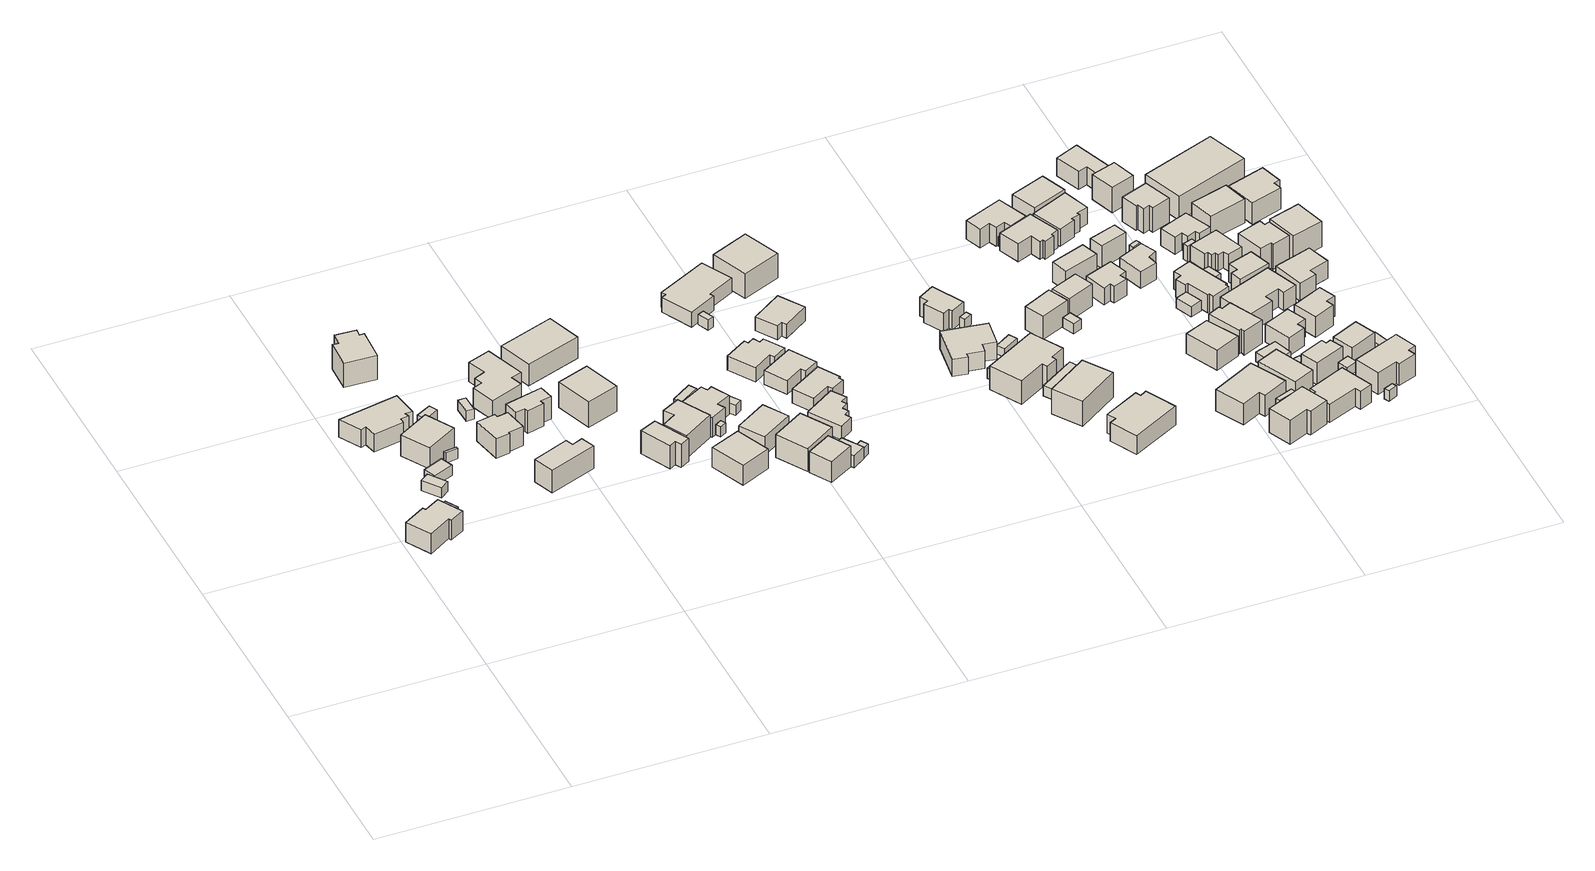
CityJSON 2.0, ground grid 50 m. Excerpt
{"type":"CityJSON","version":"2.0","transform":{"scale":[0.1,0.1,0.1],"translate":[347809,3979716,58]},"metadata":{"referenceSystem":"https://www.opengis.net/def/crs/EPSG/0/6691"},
"CityObjects":{
"building1":{"type":"Building","attributes":{"measuredHeight":7.3},"geometry":[{"type":"Solid","lod":"1","boundaries":[[[[0,1,2,3,4,5,6,7]],[[6,8,9,7]],[[5,10,8,6]],[[4,11,10,5]],[[3,12,11,4]],[[2,13,12,3]],[[1,14,13,2]],[[0,15,14,1]],[[7,9,15,0]],[[8,10,11,12,13,14,15,9]]]]}]},
"building2":{"type":"Building","attributes":{"measuredHeight":3},"geometry":[{"type":"Solid","lod":"1","boundaries":[[[[16,17,18,19]],[[18,20,21,19]],[[17,22,20,18]],[[16,23,22,17]],[[19,21,23,16]],[[20,22,23,21]]]]}]},
"building3":{"type":"Building","attributes":{"measuredHeight":3},"geometry":[{"type":"Solid","lod":"1","boundaries":[[[[24,25,26,27]],[[26,28,29,27]],[[25,30,28,26]],[[24,31,30,25]],[[27,29,31,24]],[[28,30,31,29]]]]}]},
"building4":{"type":"Building","attributes":{"measuredHeight":7.3},"geometry":[{"type":"Solid","lod":"1","boundaries":[[[[32,33,34,35,36,37,38,39,40,41]],[[40,42,43,41]],[[39,44,42,40]],[[38,45,44,39]],[[37,46,45,38]],[[36,47,46,37]],[[35,48,47,36]],[[34,49,48,35]],[[33,50,49,34]],[[32,51,50,33]],[[41,43,51,32]],[[42,44,45,46,47,48,49,50,51,43]]]]}]},
"building5":{"type":"Building","attributes":{"measuredHeight":3},"geometry":[{"type":"Solid","lod":"1","boundaries":[[[[52,53,54,55]],[[54,56,57,55]],[[53,58,56,54]],[[52,59,58,53]],[[55,57,59,52]],[[56,58,59,57]]]]}]},
"building6":{"type":"Building","attributes":{"measuredHeight":7.2},"geometry":[{"type":"Solid","lod":"1","boundaries":[[[[60,61,62,63]],[[62,64,65,63]],[[61,66,64,62]],[[60,67,66,61]],[[63,65,67,60]],[[64,66,67,65]]]]}]},
"building7":{"type":"Building","attributes":{"measuredHeight":3},"geometry":[{"type":"Solid","lod":"1","boundaries":[[[[68,69,70,71]],[[70,72,73,71]],[[69,74,72,70]],[[68,75,74,69]],[[71,73,75,68]],[[72,74,75,73]]]]}]},
"building8":{"type":"Building","attributes":{"measuredHeight":8.7},"geometry":[{"type":"Solid","lod":"1","boundaries":[[[[76,77,78,79,80,81,82,83]],[[82,84,85,83]],[[81,86,84,82]],[[80,87,86,81]],[[79,88,87,80]],[[78,89,88,79]],[[77,90,89,78]],[[76,91,90,77]],[[83,85,91,76]],[[84,86,87,88,89,90,91,85]]]]}]},
"building9":{"type":"Building","attributes":{"measuredHeight":3},"geometry":[{"type":"Solid","lod":"1","boundaries":[[[[92,93,94,95]],[[94,96,97,95]],[[93,98,96,94]],[[92,99,98,93]],[[95,97,99,92]],[[96,98,99,97]]]]}]},
"building10":{"type":"Building","attributes":{"measuredHeight":7.7},"geometry":[{"type":"Solid","lod":"1","boundaries":[[[[100,101,102,103,104,105,106,107]],[[106,108,109,107]],[[105,110,108,106]],[[104,111,110,105]],[[103,112,111,104]],[[102,113,112,103]],[[101,114,113,102]],[[100,115,114,101]],[[107,109,115,100]],[[108,110,111,112,113,114,115,109]]]]}]},
"building11":{"type":"Building","attributes":{"measuredHeight":3},"geometry":[{"type":"Solid","lod":"1","boundaries":[[[[116,117,118,119]],[[118,120,121,119]],[[117,122,120,118]],[[116,123,122,117]],[[119,121,123,116]],[[120,122,123,121]]]]}]},
"building12":{"type":"Building","attributes":{"measuredHeight":8.3},"geometry":[{"type":"Solid","lod":"1","boundaries":[[[[124,125,126,127,128,129]],[[128,130,131,129]],[[127,132,130,128]],[[126,133,132,127]],[[125,134,133,126]],[[124,135,134,125]],[[129,131,135,124]],[[130,132,133,134,135,131]]]]}]},
"building13":{"type":"Building","attributes":{"measuredHeight":7.8},"geometry":[{"type":"Solid","lod":"1","boundaries":[[[[136,137,138,139,140,141,142,143]],[[142,144,145,143]],[[141,146,144,142]],[[140,147,146,141]],[[139,148,147,140]],[[138,149,148,139]],[[137,150,149,138]],[[136,151,150,137]],[[143,145,151,136]],[[144,146,147,148,149,150,151,145]]]]}]},
"building14":{"type":"Building","attributes":{"measuredHeight":8.3},"geometry":[{"type":"Solid","lod":"1","boundaries":[[[[152,153,154,155,156,157,158,159,160,161]],[[160,162,163,161]],[[159,164,162,160]],[[158,165,164,159]],[[157,166,165,158]],[[156,167,166,157]],[[155,168,167,156]],[[154,169,168,155]],[[153,170,169,154]],[[152,171,170,153]],[[161,163,171,152]],[[162,164,165,166,167,168,169,170,171,163]]]]}]},
"building15":{"type":"Building","attributes":{"measuredHeight":9.6},"geometry":[{"type":"Solid","lod":"1","boundaries":[[[[172,173,174,175]],[[174,176,177,175]],[[173,178,176,174]],[[172,179,178,173]],[[175,177,179,172]],[[176,178,179,177]]]]}]},
"building16":{"type":"Building","attributes":{"measuredHeight":7.5},"geometry":[{"type":"Solid","lod":"1","boundaries":[[[[180,181,182,183,184,185]],[[184,186,187,185]],[[183,188,186,184]],[[182,189,188,183]],[[181,190,189,182]],[[180,191,190,181]],[[185,187,191,180]],[[186,188,189,190,191,187]]]]}]},
"building17":{"type":"Building","attributes":{"measuredHeight":8.2},"geometry":[{"type":"Solid","lod":"1","boundaries":[[[[192,193,194,195]],[[194,196,197,195]],[[193,198,196,194]],[[192,199,198,193]],[[195,197,199,192]],[[196,198,199,197]]]]}]},
"building18":{"type":"Building","attributes":{"measuredHeight":7.8},"geometry":[{"type":"Solid","lod":"1","boundaries":[[[[200,201,202,203,204,205]],[[204,206,207,205]],[[203,208,206,204]],[[202,209,208,203]],[[201,210,209,202]],[[200,211,210,201]],[[205,207,211,200]],[[206,208,209,210,211,207]]]]}]},
"building19":{"type":"Building","attributes":{"measuredHeight":7.4},"geometry":[{"type":"Solid","lod":"1","boundaries":[[[[212,213,214,215]],[[214,216,217,215]],[[213,218,216,214]],[[212,219,218,213]],[[215,217,219,212]],[[216,218,219,217]]]]}]},
"building20":{"type":"Building","attributes":{"measuredHeight":5.7},"geometry":[{"type":"Solid","lod":"1","boundaries":[[[[220,221,222,223]],[[222,224,225,223]],[[221,226,224,222]],[[220,227,226,221]],[[223,225,227,220]],[[224,226,227,225]]]]}]},
"building21":{"type":"Building","attributes":{"measuredHeight":3},"geometry":[{"type":"Solid","lod":"1","boundaries":[[[[228,229,230,231]],[[230,232,233,231]],[[229,234,232,230]],[[228,235,234,229]],[[231,233,235,228]],[[232,234,235,233]]]]}]},
"building22":{"type":"Building","attributes":{"measuredHeight":5.6},"geometry":[{"type":"Solid","lod":"1","boundaries":[[[[236,237,238,239,240,241,242,243]],[[242,244,245,243]],[[241,246,244,242]],[[240,247,246,241]],[[239,248,247,240]],[[238,249,248,239]],[[237,250,249,238]],[[236,251,250,237]],[[243,245,251,236]],[[244,246,247,248,249,250,251,245]]]]}]},
"building23":{"type":"Building","attributes":{"measuredHeight":7.1},"geometry":[{"type":"Solid","lod":"1","boundaries":[[[[252,253,254,255]],[[254,256,257,255]],[[253,258,256,254]],[[252,259,258,253]],[[255,257,259,252]],[[256,258,259,257]]]]}]},
"building24":{"type":"Building","attributes":{"measuredHeight":3},"geometry":[{"type":"Solid","lod":"1","boundaries":[[[[260,261,262,263]],[[262,264,265,263]],[[261,266,264,262]],[[260,267,266,261]],[[263,265,267,260]],[[264,266,267,265]]]]}]},
"building25":{"type":"Building","attributes":{"measuredHeight":7.9},"geometry":[{"type":"Solid","lod":"1","boundaries":[[[[268,269,270,271]],[[270,272,273,271]],[[269,274,272,270]],[[268,275,274,269]],[[271,273,275,268]],[[272,274,275,273]]]]}]},
"building26":{"type":"Building","attributes":{"measuredHeight":7.3},"geometry":[{"type":"Solid","lod":"1","boundaries":[[[[276,277,278,279]],[[278,280,281,279]],[[277,282,280,278]],[[276,283,282,277]],[[279,281,283,276]],[[280,282,283,281]]]]}]},
"building27":{"type":"Building","attributes":{"measuredHeight":3.5},"geometry":[{"type":"Solid","lod":"1","boundaries":[[[[284,285,286,287]],[[286,288,289,287]],[[285,290,288,286]],[[284,291,290,285]],[[287,289,291,284]],[[288,290,291,289]]]]}]},
"building28":{"type":"Building","attributes":{"measuredHeight":3},"geometry":[{"type":"Solid","lod":"1","boundaries":[[[[292,293,294,295]],[[294,296,297,295]],[[293,298,296,294]],[[292,299,298,293]],[[295,297,299,292]],[[296,298,299,297]]]]}]},
"building29":{"type":"Building","attributes":{"measuredHeight":5.1},"geometry":[{"type":"Solid","lod":"1","boundaries":[[[[300,301,302,303,304,305,306,307,308,309]],[[308,310,311,309]],[[307,312,310,308]],[[306,313,312,307]],[[305,314,313,306]],[[304,315,314,305]],[[303,316,315,304]],[[302,317,316,303]],[[301,318,317,302]],[[300,319,318,301]],[[309,311,319,300]],[[310,312,313,314,315,316,317,318,319,311]]]]}]},
"building30":{"type":"Building","attributes":{"measuredHeight":5.1},"geometry":[{"type":"Solid","lod":"1","boundaries":[[[[320,321,322,323,324,325,326,327,328,329]],[[328,330,331,329]],[[327,332,330,328]],[[326,333,332,327]],[[325,334,333,326]],[[324,335,334,325]],[[323,336,335,324]],[[322,337,336,323]],[[321,338,337,322]],[[320,339,338,321]],[[329,331,339,320]],[[330,332,333,334,335,336,337,338,339,331]]]]}]},
"building31":{"type":"Building","attributes":{"measuredHeight":3},"geometry":[{"type":"Solid","lod":"1","boundaries":[[[[340,341,342,343]],[[342,344,345,343]],[[341,346,344,342]],[[340,347,346,341]],[[343,345,347,340]],[[344,346,347,345]]]]}]},
"building32":{"type":"Building","attributes":{"measuredHeight":4.7},"geometry":[{"type":"Solid","lod":"1","boundaries":[[[[348,349,350,351,352,353]],[[352,354,355,353]],[[351,356,354,352]],[[350,357,356,351]],[[349,358,357,350]],[[348,359,358,349]],[[353,355,359,348]],[[354,356,357,358,359,355]]]]}]},
"building33":{"type":"Building","attributes":{"measuredHeight":4.8},"geometry":[{"type":"Solid","lod":"1","boundaries":[[[[360,361,362,363,364,365,366,367]],[[366,368,369,367]],[[365,370,368,366]],[[364,371,370,365]],[[363,372,371,364]],[[362,373,372,363]],[[361,374,373,362]],[[360,375,374,361]],[[367,369,375,360]],[[368,370,371,372,373,374,375,369]]]]}]},
"building34":{"type":"Building","attributes":{"measuredHeight":5.7},"geometry":[{"type":"Solid","lod":"1","boundaries":[[[[376,377,378,379,380,381,382,383]],[[382,384,385,383]],[[381,386,384,382]],[[380,387,386,381]],[[379,388,387,380]],[[378,389,388,379]],[[377,390,389,378]],[[376,391,390,377]],[[383,385,391,376]],[[384,386,387,388,389,390,391,385]]]]}]},
"building35":{"type":"Building","attributes":{"measuredHeight":5.2},"geometry":[{"type":"Solid","lod":"1","boundaries":[[[[392,393,394,395,396,397]],[[396,398,399,397]],[[395,400,398,396]],[[394,401,400,395]],[[393,402,401,394]],[[392,403,402,393]],[[397,399,403,392]],[[398,400,401,402,403,399]]]]}]},
"building36":{"type":"Building","attributes":{"measuredHeight":8.7},"geometry":[{"type":"Solid","lod":"1","boundaries":[[[[404,405,406,407]],[[406,408,409,407]],[[405,410,408,406]],[[404,411,410,405]],[[407,409,411,404]],[[408,410,411,409]]]]}]},
"building37":{"type":"Building","attributes":{"measuredHeight":6.9},"geometry":[{"type":"Solid","lod":"1","boundaries":[[[[412,413,414,415,416,417,418,419]],[[418,420,421,419]],[[417,422,420,418]],[[416,423,422,417]],[[415,424,423,416]],[[414,425,424,415]],[[413,426,425,414]],[[412,427,426,413]],[[419,421,427,412]],[[420,422,423,424,425,426,427,421]]]]}]},
"building38":{"type":"Building","attributes":{"measuredHeight":3},"geometry":[{"type":"Solid","lod":"1","boundaries":[[[[428,429,430,431]],[[430,432,433,431]],[[429,434,432,430]],[[428,435,434,429]],[[431,433,435,428]],[[432,434,435,433]]]]}]},
"building39":{"type":"Building","attributes":{"measuredHeight":8.1},"geometry":[{"type":"Solid","lod":"1","boundaries":[[[[436,437,438,439,440,441,442,443]],[[442,444,445,443]],[[441,446,444,442]],[[440,447,446,441]],[[439,448,447,440]],[[438,449,448,439]],[[437,450,449,438]],[[436,451,450,437]],[[443,445,451,436]],[[444,446,447,448,449,450,451,445]]]]}]},
"building40":{"type":"Building","attributes":{"measuredHeight":5.5},"geometry":[{"type":"Solid","lod":"1","boundaries":[[[[452,453,454,455,456,457,458,459]],[[458,460,461,459]],[[457,462,460,458]],[[456,463,462,457]],[[455,464,463,456]],[[454,465,464,455]],[[453,466,465,454]],[[452,467,466,453]],[[459,461,467,452]],[[460,462,463,464,465,466,467,461]]]]}]},
"building41":{"type":"Building","attributes":{"measuredHeight":3},"geometry":[{"type":"Solid","lod":"1","boundaries":[[[[468,469,470,471]],[[470,472,473,471]],[[469,474,472,470]],[[468,475,474,469]],[[471,473,475,468]],[[472,474,475,473]]]]}]},
"building42":{"type":"Building","attributes":{"measuredHeight":8.2},"geometry":[{"type":"Solid","lod":"1","boundaries":[[[[476,477,478,479]],[[478,480,481,479]],[[477,482,480,478]],[[476,483,482,477]],[[479,481,483,476]],[[480,482,483,481]]]]}]},
"building43":{"type":"Building","attributes":{"measuredHeight":2.6},"geometry":[{"type":"Solid","lod":"1","boundaries":[[[[484,485,486,487]],[[486,488,489,487]],[[485,490,488,486]],[[484,491,490,485]],[[487,489,491,484]],[[488,490,491,489]]]]}]},
"building44":{"type":"Building","attributes":{"measuredHeight":3},"geometry":[{"type":"Solid","lod":"1","boundaries":[[[[492,493,494,495]],[[494,496,497,495]],[[493,498,496,494]],[[492,499,498,493]],[[495,497,499,492]],[[496,498,499,497]]]]}]},
"building45":{"type":"Building","attributes":{"measuredHeight":7.6},"geometry":[{"type":"Solid","lod":"1","boundaries":[[[[500,501,502,503,504,505,506,507]],[[506,508,509,507]],[[505,510,508,506]],[[504,511,510,505]],[[503,512,511,504]],[[502,513,512,503]],[[501,514,513,502]],[[500,515,514,501]],[[507,509,515,500]],[[508,510,511,512,513,514,515,509]]]]}]},
"building46":{"type":"Building","attributes":{"measuredHeight":3},"geometry":[{"type":"Solid","lod":"1","boundaries":[[[[516,517,518,519]],[[518,520,521,519]],[[517,522,520,518]],[[516,523,522,517]],[[519,521,523,516]],[[520,522,523,521]]]]}]},
"building47":{"type":"Building","attributes":{"measuredHeight":7.4},"geometry":[{"type":"Solid","lod":"1","boundaries":[[[[524,525,526,527]],[[526,528,529,527]],[[525,530,528,526]],[[524,531,530,525]],[[527,529,531,524]],[[528,530,531,529]]]]}]},
"building48":{"type":"Building","attributes":{"measuredHeight":3},"geometry":[{"type":"Solid","lod":"1","boundaries":[[[[532,533,534,535]],[[534,536,537,535]],[[533,538,536,534]],[[532,539,538,533]],[[535,537,539,532]],[[536,538,539,537]]]]}]},
"building49":{"type":"Building","attributes":{"measuredHeight":6.6},"geometry":[{"type":"Solid","lod":"1","boundaries":[[[[540,541,542,543]],[[542,544,545,543]],[[541,546,544,542]],[[540,547,546,541]],[[543,545,547,540]],[[544,546,547,545]]]]}]},
"building50":{"type":"Building","attributes":{"measuredHeight":2.7},"geometry":[{"type":"Solid","lod":"1","boundaries":[[[[548,549,550,551]],[[550,552,553,551]],[[549,554,552,550]],[[548,555,554,549]],[[551,553,555,548]],[[552,554,555,553]]]]}]},
"building51":{"type":"Building","attributes":{"measuredHeight":7.4},"geometry":[{"type":"Solid","lod":"1","boundaries":[[[[556,557,558,559,560,561,562,563]],[[562,564,565,563]],[[561,566,564,562]],[[560,567,566,561]],[[559,568,567,560]],[[558,569,568,559]],[[557,570,569,558]],[[556,571,570,557]],[[563,565,571,556]],[[564,566,567,568,569,570,571,565]]]]}]},
"building52":{"type":"Building","attributes":{"measuredHeight":7.6},"geometry":[{"type":"Solid","lod":"1","boundaries":[[[[572,573,574,575,576,577,578,579,580,581]],[[580,582,583,581]],[[579,584,582,580]],[[578,585,584,579]],[[577,586,585,578]],[[576,587,586,577]],[[575,588,587,576]],[[574,589,588,575]],[[573,590,589,574]],[[572,591,590,573]],[[581,583,591,572]],[[582,584,585,586,587,588,589,590,591,583]]]]}]},
"building53":{"type":"Building","attributes":{"measuredHeight":8.3},"geometry":[{"type":"Solid","lod":"1","boundaries":[[[[592,593,594,595,596,597]],[[596,598,599,597]],[[595,600,598,596]],[[594,601,600,595]],[[593,602,601,594]],[[592,603,602,593]],[[597,599,603,592]],[[598,600,601,602,603,599]]]]}]},
"building54":{"type":"Building","attributes":{"measuredHeight":5.8},"geometry":[{"type":"Solid","lod":"1","boundaries":[[[[604,605,606,607]],[[606,608,609,607]],[[605,610,608,606]],[[604,611,610,605]],[[607,609,611,604]],[[608,610,611,609]]]]}]},
"building55":{"type":"Building","attributes":{"measuredHeight":4.9},"geometry":[{"type":"Solid","lod":"1","boundaries":[[[[612,613,614,615,616,617,618,619]],[[618,620,621,619]],[[617,622,620,618]],[[616,623,622,617]],[[615,624,623,616]],[[614,625,624,615]],[[613,626,625,614]],[[612,627,626,613]],[[619,621,627,612]],[[620,622,623,624,625,626,627,621]]]]}]},
"building56":{"type":"Building","attributes":{"measuredHeight":7.9},"geometry":[{"type":"Solid","lod":"1","boundaries":[[[[628,629,630,631,632,633]],[[632,634,635,633]],[[631,636,634,632]],[[630,637,636,631]],[[629,638,637,630]],[[628,639,638,629]],[[633,635,639,628]],[[634,636,637,638,639,635]]]]}]},
"building57":{"type":"Building","attributes":{"measuredHeight":4.7},"geometry":[{"type":"Solid","lod":"1","boundaries":[[[[640,641,642,643]],[[642,644,645,643]],[[641,646,644,642]],[[640,647,646,641]],[[643,645,647,640]],[[644,646,647,645]]]]}]},
"building58":{"type":"Building","attributes":{"measuredHeight":5.9},"geometry":[{"type":"Solid","lod":"1","boundaries":[[[[648,649,650,651]],[[650,652,653,651]],[[649,654,652,650]],[[648,655,654,649]],[[651,653,655,648]],[[652,654,655,653]]]]}]},
"building59":{"type":"Building","attributes":{"measuredHeight":7.1},"geometry":[{"type":"Solid","lod":"1","boundaries":[[[[656,657,658,659,660,661,662,663]],[[662,664,665,663]],[[661,666,664,662]],[[660,667,666,661]],[[659,668,667,660]],[[658,669,668,659]],[[657,670,669,658]],[[656,671,670,657]],[[663,665,671,656]],[[664,666,667,668,669,670,671,665]]]]}]},
"building60":{"type":"Building","attributes":{"measuredHeight":7.8},"geometry":[{"type":"Solid","lod":"1","boundaries":[[[[672,673,674,675]],[[674,676,677,675]],[[673,678,676,674]],[[672,679,678,673]],[[675,677,679,672]],[[676,678,679,677]]]]}]},
"building61":{"type":"Building","attributes":{"measuredHeight":6.6},"geometry":[{"type":"Solid","lod":"1","boundaries":[[[[680,681,682,683]],[[682,684,685,683]],[[681,686,684,682]],[[680,687,686,681]],[[683,685,687,680]],[[684,686,687,685]]]]}]},
"building62":{"type":"Building","attributes":{"measuredHeight":7.3},"geometry":[{"type":"Solid","lod":"1","boundaries":[[[[688,689,690,691]],[[690,692,693,691]],[[689,694,692,690]],[[688,695,694,689]],[[691,693,695,688]],[[692,694,695,693]]]]}]},
"building63":{"type":"Building","attributes":{"measuredHeight":4.9},"geometry":[{"type":"Solid","lod":"1","boundaries":[[[[696,697,698,699,700,701]],[[700,702,703,701]],[[699,704,702,700]],[[698,705,704,699]],[[697,706,705,698]],[[696,707,706,697]],[[701,703,707,696]],[[702,704,705,706,707,703]]]]}]},
"building64":{"type":"Building","attributes":{"measuredHeight":3},"geometry":[{"type":"Solid","lod":"1","boundaries":[[[[708,709,710,711]],[[710,712,713,711]],[[709,714,712,710]],[[708,715,714,709]],[[711,713,715,708]],[[712,714,715,713]]]]}]},
"building65":{"type":"Building","attributes":{"measuredHeight":7.8},"geometry":[{"type":"Solid","lod":"1","boundaries":[[[[716,717,718,719,720,721,722,723]],[[722,724,725,723]],[[721,726,724,722]],[[720,727,726,721]],[[719,728,727,720]],[[718,729,728,719]],[[717,730,729,718]],[[716,731,730,717]],[[723,725,731,716]],[[724,726,727,728,729,730,731,725]]]]}]},
"building66":{"type":"Building","attributes":{"measuredHeight":2.8},"geometry":[{"type":"Solid","lod":"1","boundaries":[[[[732,733,734,735]],[[734,736,737,735]],[[733,738,736,734]],[[732,739,738,733]],[[735,737,739,732]],[[736,738,739,737]]]]}]},
"building67":{"type":"Building","attributes":{"measuredHeight":7.4},"geometry":[{"type":"Solid","lod":"1","boundaries":[[[[740,741,742,743,744,745,746,747]],[[746,748,749,747]],[[745,750,748,746]],[[744,751,750,745]],[[743,752,751,744]],[[742,753,752,743]],[[741,754,753,742]],[[740,755,754,741]],[[747,749,755,740]],[[748,750,751,752,753,754,755,749]]]]}]},
"building68":{"type":"Building","attributes":{"measuredHeight":3},"geometry":[{"type":"Solid","lod":"1","boundaries":[[[[756,757,758,759]],[[758,760,761,759]],[[757,762,760,758]],[[756,763,762,757]],[[759,761,763,756]],[[760,762,763,761]]]]}]},
"building69":{"type":"Building","attributes":{"measuredHeight":2.7},"geometry":[{"type":"Solid","lod":"1","boundaries":[[[[764,765,766,767]],[[766,768,769,767]],[[765,770,768,766]],[[764,771,770,765]],[[767,769,771,764]],[[768,770,771,769]]]]}]},
"building70":{"type":"Building","attributes":{"measuredHeight":7.1},"geometry":[{"type":"Solid","lod":"1","boundaries":[[[[772,773,774,775,776,777,778,779,780,781,782,783]],[[782,784,785,783]],[[781,786,784,782]],[[780,787,786,781]],[[779,788,787,780]],[[778,789,788,779]],[[777,790,789,778]],[[776,791,790,777]],[[775,792,791,776]],[[774,793,792,775]],[[773,794,793,774]],[[772,795,794,773]],[[783,785,795,772]],[[784,786,787,788,789,790,791,792,793,794,795,785]]]]}]},
"building71":{"type":"Building","attributes":{"measuredHeight":7.5},"geometry":[{"type":"Solid","lod":"1","boundaries":[[[[796,797,798,799,800,801]],[[800,802,803,801]],[[799,804,802,800]],[[798,805,804,799]],[[797,806,805,798]],[[796,807,806,797]],[[801,803,807,796]],[[802,804,805,806,807,803]]]]}]},
"building72":{"type":"Building","attributes":{"measuredHeight":5.3},"geometry":[{"type":"Solid","lod":"1","boundaries":[[[[808,809,810,811,812,813]],[[812,814,815,813]],[[811,816,814,812]],[[810,817,816,811]],[[809,818,817,810]],[[808,819,818,809]],[[813,815,819,808]],[[814,816,817,818,819,815]]]]}]},
"building73":{"type":"Building","attributes":{"measuredHeight":2.9},"geometry":[{"type":"Solid","lod":"1","boundaries":[[[[820,821,822,823]],[[822,824,825,823]],[[821,826,824,822]],[[820,827,826,821]],[[823,825,827,820]],[[824,826,827,825]]]]}]},
"building74":{"type":"Building","attributes":{"measuredHeight":3},"geometry":[{"type":"Solid","lod":"1","boundaries":[[[[828,829,830,831]],[[830,832,833,831]],[[829,834,832,830]],[[828,835,834,829]],[[831,833,835,828]],[[832,834,835,833]]]]}]},
"building75":{"type":"Building","attributes":{"measuredHeight":7.8},"geometry":[{"type":"Solid","lod":"1","boundaries":[[[[836,837,838,839,840,841,842,843]],[[842,844,845,843]],[[841,846,844,842]],[[840,847,846,841]],[[839,848,847,840]],[[838,849,848,839]],[[837,850,849,838]],[[836,851,850,837]],[[843,845,851,836]],[[844,846,847,848,849,850,851,845]]]]}]},
"building76":{"type":"Building","attributes":{"measuredHeight":4.5},"geometry":[{"type":"Solid","lod":"1","boundaries":[[[[852,853,854,855]],[[854,856,857,855]],[[853,858,856,854]],[[852,859,858,853]],[[855,857,859,852]],[[856,858,859,857]]]]}]},
"building77":{"type":"Building","attributes":{"measuredHeight":2.8},"geometry":[{"type":"Solid","lod":"1","boundaries":[[[[860,861,862,863]],[[862,864,865,863]],[[861,866,864,862]],[[860,867,866,861]],[[863,865,867,860]],[[864,866,867,865]]]]}]},
"building78":{"type":"Building","attributes":{"measuredHeight":7.4},"geometry":[{"type":"Solid","lod":"1","boundaries":[[[[868,869,870,871,872,873]],[[872,874,875,873]],[[871,876,874,872]],[[870,877,876,871]],[[869,878,877,870]],[[868,879,878,869]],[[873,875,879,868]],[[874,876,877,878,879,875]]]]}]},
"building79":{"type":"Building","attributes":{"measuredHeight":9},"geometry":[{"type":"Solid","lod":"1","boundaries":[[[[880,881,882,883]],[[882,884,885,883]],[[881,886,884,882]],[[880,887,886,881]],[[883,885,887,880]],[[884,886,887,885]]]]}]},
"building80":{"type":"Building","attributes":{"measuredHeight":7.3},"geometry":[{"type":"Solid","lod":"1","boundaries":[[[[888,889,890,891,892,893,894,895]],[[894,896,897,895]],[[893,898,896,894]],[[892,899,898,893]],[[891,900,899,892]],[[890,901,900,891]],[[889,902,901,890]],[[888,903,902,889]],[[895,897,903,888]],[[896,898,899,900,901,902,903,897]]]]}]},
"building81":{"type":"Building","attributes":{"measuredHeight":3},"geometry":[{"type":"Solid","lod":"1","boundaries":[[[[904,905,906,907]],[[906,908,909,907]],[[905,910,908,906]],[[904,911,910,905]],[[907,909,911,904]],[[908,910,911,909]]]]}]},
"building82":{"type":"Building","attributes":{"measuredHeight":3},"geometry":[{"type":"Solid","lod":"1","boundaries":[[[[912,913,914,915]],[[914,916,917,915]],[[913,918,916,914]],[[912,919,918,913]],[[915,917,919,912]],[[916,918,919,917]]]]}]},
"building83":{"type":"Building","attributes":{"measuredHeight":7},"geometry":[{"type":"Solid","lod":"1","boundaries":[[[[920,921,922,923,924,925,926,927]],[[926,928,929,927]],[[925,930,928,926]],[[924,931,930,925]],[[923,932,931,924]],[[922,933,932,923]],[[921,934,933,922]],[[920,935,934,921]],[[927,929,935,920]],[[928,930,931,932,933,934,935,929]]]]}]},
"building84":{"type":"Building","attributes":{"measuredHeight":6.3},"geometry":[{"type":"Solid","lod":"1","boundaries":[[[[936,937,938,939,940,941,942,943,944,945]],[[944,946,947,945]],[[943,948,946,944]],[[942,949,948,943]],[[941,950,949,942]],[[940,951,950,941]],[[939,952,951,940]],[[938,953,952,939]],[[937,954,953,938]],[[936,955,954,937]],[[945,947,955,936]],[[946,948,949,950,951,952,953,954,955,947]]]]}]},
"building85":{"type":"Building","attributes":{"measuredHeight":6.9},"geometry":[{"type":"Solid","lod":"1","boundaries":[[[[956,957,958,959,960,961]],[[960,962,963,961]],[[959,964,962,960]],[[958,965,964,959]],[[957,966,965,958]],[[956,967,966,957]],[[961,963,967,956]],[[962,964,965,966,967,963]]]]}]},
"building86":{"type":"Building","attributes":{"measuredHeight":5.7},"geometry":[{"type":"Solid","lod":"1","boundaries":[[[[968,969,970,971]],[[970,972,973,971]],[[969,974,972,970]],[[968,975,974,969]],[[971,973,975,968]],[[972,974,975,973]]]]}]},
"building87":{"type":"Building","attributes":{"measuredHeight":8.2},"geometry":[{"type":"Solid","lod":"1","boundaries":[[[[976,977,978,979,980,981,982,983]],[[982,984,985,983]],[[981,986,984,982]],[[980,987,986,981]],[[979,988,987,980]],[[978,989,988,979]],[[977,990,989,978]],[[976,991,990,977]],[[983,985,991,976]],[[984,986,987,988,989,990,991,985]]]]}]},
"building88":{"type":"Building","attributes":{"measuredHeight":6},"geometry":[{"type":"Solid","lod":"1","boundaries":[[[[992,993,994,995,996,997]],[[996,998,999,997]],[[995,1000,998,996]],[[994,1001,1000,995]],[[993,1002,1001,994]],[[992,1003,1002,993]],[[997,999,1003,992]],[[998,1000,1001,1002,1003,999]]]]}]},
"building89":{"type":"Building","attributes":{"measuredHeight":2.5},"geometry":[{"type":"Solid","lod":"1","boundaries":[[[[1004,1005,1006,1007]],[[1006,1008,1009,1007]],[[1005,1010,1008,1006]],[[1004,1011,1010,1005]],[[1007,1009,1011,1004]],[[1008,1010,1011,1009]]]]}]},
"building90":{"type":"Building","attributes":{"measuredHeight":8.5},"geometry":[{"type":"Solid","lod":"1","boundaries":[[[[1012,1013,1014,1015,1016,1017,1018,1019]],[[1018,1020,1021,1019]],[[1017,1022,1020,1018]],[[1016,1023,1022,1017]],[[1015,1024,1023,1016]],[[1014,1025,1024,1015]],[[1013,1026,1025,1014]],[[1012,1027,1026,1013]],[[1019,1021,1027,1012]],[[1020,1022,1023,1024,1025,1026,1027,1021]]]]}]},
"building91":{"type":"Building","attributes":{"measuredHeight":7.8},"geometry":[{"type":"Solid","lod":"1","boundaries":[[[[1028,1029,1030,1031]],[[1030,1032,1033,1031]],[[1029,1034,1032,1030]],[[1028,1035,1034,1029]],[[1031,1033,1035,1028]],[[1032,1034,1035,1033]]]]}]},
"building92":{"type":"Building","attributes":{"measuredHeight":7.4},"geometry":[{"type":"Solid","lod":"1","boundaries":[[[[1036,1037,1038,1039,1040,1041]],[[1040,1042,1043,1041]],[[1039,1044,1042,1040]],[[1038,1045,1044,1039]],[[1037,1046,1045,1038]],[[1036,1047,1046,1037]],[[1041,1043,1047,1036]],[[1042,1044,1045,1046,1047,1043]]]]}]},
"building93":{"type":"Building","attributes":{"measuredHeight":8.6},"geometry":[{"type":"Solid","lod":"1","boundaries":[[[[1048,1049,1050,1051]],[[1050,1052,1053,1051]],[[1049,1054,1052,1050]],[[1048,1055,1054,1049]],[[1051,1053,1055,1048]],[[1052,1054,1055,1053]]]]}]},
"building94":{"type":"Building","attributes":{"measuredHeight":8.8},"geometry":[{"type":"Solid","lod":"1","boundaries":[[[[1056,1057,1058,1059]],[[1058,1060,1061,1059]],[[1057,1062,1060,1058]],[[1056,1063,1062,1057]],[[1059,1061,1063,1056]],[[1060,1062,1063,1061]]]]}]},
"building95":{"type":"Building","attributes":{"measuredHeight":8.1},"geometry":[{"type":"Solid","lod":"1","boundaries":[[[[1064,1065,1066,1067,1068,1069]],[[1068,1070,1071,1069]],[[1067,1072,1070,1068]],[[1066,1073,1072,1067]],[[1065,1074,1073,1066]],[[1064,1075,1074,1065]],[[1069,1071,1075,1064]],[[1070,1072,1073,1074,1075,1071]]]]}]}
},
"vertices":[
[43,420,16],[6,484,16],[63,517,16],[67,510,16],[108,533,16],[144,470,16],[105,449,16],[102,456,16],[105,449,74],[102,456,74],[144,470,74],[108,533,74],[67,510,74],[63,517,74],[6,484,74],[43,420,74],
[135,552,17],[154,520,17],[142,514,17],[124,546,17],[142,514,47],[124,546,47],[154,520,47],[135,552,47],
[136,660,19],[168,616,19],[146,599,19],[113,643,19],[146,599,49],[113,643,49],[168,616,49],[136,660,49],
[175,930,20],[186,861,20],[167,860,20],[170,849,20],[149,847,20],[150,832,20],[70,817,20],[63,850,20],[49,845,20],[17,901,20],[49,845,72],[17,901,72],[63,850,72],[70,817,72],[150,832,72],[149,847,72],[170,849,72],[167,860,72],[186,861,72],[175,930,72],
[188,698,20],[201,666,20],[148,645,20],[135,676,20],[148,645,50],[135,676,50],[201,666,50],[188,698,50],
[244,754,21],[162,707,21],[120,779,21],[202,826,21],[120,779,83],[202,826,83],[162,707,83],[244,754,83],
[236,723,22],[237,716,22],[204,711,22],[203,719,22],[204,711,52],[203,719,52],[237,716,52],[236,723,52],
[180,1176,15],[179,1157,15],[191,1157,15],[187,1070,15],[103,1073,15],[106,1148,15],[123,1147,15],[125,1179,15],[123,1147,86],[125,1179,86],[106,1148,86],[103,1073,86],[187,1070,86],[191,1157,86],[179,1157,86],[180,1176,86],
[241,892,19],[252,870,19],[214,849,19],[202,871,19],[214,849,49],[202,871,49],[252,870,49],[241,892,49],
[353,768,22],[355,758,22],[383,763,22],[395,701,22],[355,693,22],[356,688,22],[319,681,22],[303,759,22],[319,681,79],[303,759,79],[356,688,79],[355,693,79],[395,701,79],[383,763,79],[355,758,79],[353,768,79],
[330,885,20],[331,839,20],[311,839,20],[310,885,20],[311,839,50],[310,885,50],[331,839,50],[330,885,50],
[366,566,22],[461,603,22],[469,583,22],[497,594,22],[512,558,22],[387,511,22],[512,558,88],[387,511,88],[497,594,88],[469,583,88],[461,603,88],[366,566,88],
[386,781,23],[485,805,23],[494,766,23],[465,759,23],[467,748,23],[422,737,23],[419,748,23],[395,743,23],[419,748,89],[395,743,89],[422,737,89],[467,748,89],[465,759,89],[494,766,89],[485,805,89],[386,781,89],
[435,996,18],[473,893,18],[445,883,18],[456,852,18],[370,821,18],[348,883,18],[373,893,18],[365,915,18],[395,927,18],[376,975,18],[395,927,75],[376,975,75],[365,915,75],[373,893,75],[348,883,75],[370,821,75],[456,852,75],[445,883,75],[473,893,75],[435,996,75],
[612,832,19],[646,736,19],[563,706,19],[529,803,19],[563,706,94],[529,803,94],[646,736,94],[612,832,94],
[700,485,19],[692,499,19],[675,489,19],[635,569,19],[679,589,19],[725,498,19],[679,589,87],[725,498,87],[635,569,87],[675,489,87],[692,499,87],[700,485,87],
[642,956,18],[497,906,18],[466,995,18],[611,1045,18],[466,995,81],[611,1045,81],[497,906,81],[642,956,81],
[807,562,18],[726,512,18],[694,573,18],[730,595,18],[714,621,18],[761,645,18],[714,621,84],[761,645,84],[730,595,84],[694,573,84],[726,512,84],[807,562,84],
[844,487,22],[882,397,22],[804,363,22],[765,454,22],[804,363,80],[765,454,80],[882,397,80],[844,487,80],
[810,695,18],[822,676,18],[769,643,18],[758,662,18],[769,643,75],[758,662,75],[822,676,75],[810,695,75],
[838,574,20],[846,561,20],[829,551,20],[822,564,20],[829,551,50],[822,564,50],[846,561,50],[838,574,50],
[834,678,18],[843,662,18],[856,669,18],[881,623,18],[844,603,18],[854,585,18],[811,561,18],[767,642,18],[811,561,75],[767,642,75],[854,585,75],[844,603,75],[881,623,75],[856,669,75],[843,662,75],[834,678,75],
[979,502,18],[896,451,18],[857,513,18],[940,564,18],[857,513,72],[940,564,72],[896,451,72],[979,502,72],
[882,671,18],[912,627,18],[893,614,18],[863,659,18],[893,614,48],[863,659,48],[912,627,48],[882,671,48],
[1047,407,19],[963,355,19],[916,433,19],[1000,484,19],[916,433,86],[1000,484,86],[963,355,86],[1047,407,86],
[1061,329,21],[997,292,21],[964,348,21],[1028,386,21],[964,348,82],[1028,386,82],[997,292,82],[1061,329,82],
[1067,398,20],[1101,346,20],[1067,324,20],[1033,377,20],[1067,324,55],[1033,377,55],[1101,346,55],[1067,398,55],
[1105,375,21],[1117,357,21],[1102,347,21],[1090,365,21],[1102,347,51],[1090,365,51],[1117,357,51],[1105,375,51],
[1136,529,19],[1119,518,19],[1128,505,19],[1111,494,19],[1120,478,19],[1107,470,19],[1116,454,19],[1082,432,19],[1031,513,19],[1112,565,19],[1031,513,59],[1112,565,59],[1082,432,59],[1116,454,59],[1107,470,59],[1120,478,59],[1111,494,59],[1128,505,59],[1119,518,59],[1136,529,59],
[1078,755,16],[1043,733,16],[1036,745,16],[986,713,16],[944,780,16],[1002,816,16],[1008,806,16],[1024,816,16],[1034,799,16],[1046,806,16],[1034,799,58],[1046,806,58],[1024,816,58],[1008,806,58],[1002,816,58],[944,780,58],[986,713,58],[1036,745,58],[1043,733,58],[1078,755,58],
[966,973,14],[979,944,14],[963,937,14],[950,966,14],[963,937,44],[950,966,44],[979,944,44],[966,973,44],
[1084,746,18],[1125,678,18],[1088,656,18],[1081,668,18],[1034,640,18],[1000,696,18],[1034,640,58],[1000,696,58],[1081,668,58],[1088,656,58],[1125,678,58],[1084,746,58],
[1153,604,18],[1148,601,18],[1154,591,18],[1119,570,18],[1112,582,18],[1064,553,18],[1032,606,18],[1120,659,18],[1032,606,59],[1120,659,59],[1064,553,59],[1112,582,59],[1119,570,59],[1154,591,59],[1148,601,59],[1153,604,59],
[1029,1128,11],[1071,1049,11],[1001,1013,11],[1006,1004,11],[934,966,11],[893,1046,11],[906,1052,11],[900,1064,11],[906,1052,54],[900,1064,54],[893,1046,54],[934,966,54],[1006,1004,54],[1001,1013,54],[1071,1049,54],[1029,1128,54],
[1063,894,13],[1142,946,13],[1184,882,13],[1119,839,13],[1111,851,13],[1097,842,13],[1111,851,54],[1097,842,54],[1119,839,54],[1184,882,54],[1142,946,54],[1063,894,54],
[1150,1154,10],[1190,1058,10],[1091,1017,10],[1051,1112,10],[1091,1017,83],[1051,1112,83],[1190,1058,83],[1150,1154,83],
[1428,660,16],[1544,643,16],[1533,571,16],[1498,576,16],[1494,551,16],[1451,557,16],[1450,546,16],[1412,552,16],[1450,546,67],[1412,552,67],[1451,557,67],[1494,551,67],[1498,576,67],[1533,571,67],[1544,643,67],[1428,660,67],
[1516,530,19],[1529,508,19],[1496,489,19],[1483,511,19],[1496,489,49],[1483,511,49],[1529,508,49],[1516,530,49],
[1607,546,20],[1654,463,20],[1617,443,20],[1623,431,20],[1593,414,20],[1586,427,20],[1517,388,20],[1471,469,20],[1517,388,89],[1471,469,89],[1586,427,89],[1593,414,89],[1623,431,89],[1617,443,89],[1654,463,89],[1607,546,89],
[1476,817,15],[1520,735,15],[1482,714,15],[1477,723,15],[1461,714,15],[1432,765,15],[1445,772,15],[1434,792,15],[1445,772,70],[1434,792,70],[1432,765,70],[1461,714,70],[1477,723,70],[1482,714,70],[1520,735,70],[1476,817,70],
[1523,728,15],[1530,715,15],[1509,703,15],[1502,717,15],[1509,703,45],[1502,717,45],[1530,715,45],[1523,728,45],
[1675,401,19],[1723,330,19],[1615,258,19],[1567,330,19],[1615,258,92],[1567,330,92],[1723,330,92],[1675,401,92],
[1582,614,17],[1594,594,17],[1552,569,17],[1540,589,17],[1552,569,42],[1540,589,42],[1594,594,42],[1582,614,42],
[1667,456,20],[1686,425,20],[1596,367,20],[1576,398,20],[1596,367,50],[1576,398,50],[1686,425,50],[1667,456,50],
[1749,260,20],[1756,246,20],[1773,256,20],[1814,177,20],[1687,111,20],[1651,181,20],[1668,189,20],[1656,212,20],[1668,189,75],[1656,212,75],[1651,181,75],[1687,111,75],[1814,177,75],[1773,256,75],[1756,246,75],[1749,260,75],
[1638,546,19],[1657,519,19],[1641,508,19],[1622,535,19],[1641,508,49],[1622,535,49],[1657,519,49],[1638,546,49],
[1638,648,15],[1713,684,15],[1737,631,15],[1661,597,15],[1737,631,83],[1661,597,83],[1713,684,83],[1638,648,83],
[1742,628,17],[1756,596,17],[1733,586,17],[1719,618,17],[1733,586,47],[1719,618,47],[1756,596,47],[1742,628,47],
[1794,717,15],[1815,667,15],[1743,636,15],[1722,687,15],[1743,636,81],[1722,687,81],[1815,667,81],[1794,717,81],
[1724,972,12],[1729,962,12],[1710,954,12],[1706,964,12],[1710,954,39],[1706,964,39],[1729,962,39],[1724,972,39],
[1750,1061,9],[1783,980,9],[1735,960,9],[1727,979,9],[1702,968,9],[1694,988,9],[1666,977,9],[1649,1020,9],[1666,977,64],[1649,1020,64],[1694,988,64],[1702,968,64],[1727,979,64],[1735,960,64],[1783,980,64],[1750,1061,64],
[1702,946,12],[1795,983,12],[1830,903,12],[1810,894,12],[1813,887,12],[1786,875,12],[1783,883,12],[1775,879,12],[1764,907,12],[1725,891,12],[1764,907,64],[1725,891,64],[1775,879,64],[1783,883,64],[1786,875,64],[1813,887,64],[1810,894,64],[1830,903,64],[1795,983,64],[1702,946,64],
[2034,248,20],[2082,156,20],[2017,123,20],[2009,140,20],[1959,114,20],[1920,189,20],[1959,114,82],[1920,189,82],[2009,140,82],[2017,123,82],[2082,156,82],[2034,248,82],
[1858,823,12],[1874,779,12],[1783,747,12],[1768,791,12],[1783,747,70],[1768,791,70],[1874,779,70],[1858,823,70],
[1896,748,14],[1914,700,14],[1896,692,14],[1904,673,14],[1867,659,14],[1862,670,14],[1842,661,14],[1823,720,14],[1842,661,63],[1823,720,63],[1862,670,63],[1867,659,63],[1904,673,63],[1896,692,63],[1914,700,63],[1896,748,63],
[2136,40,21],[2085,17,21],[2080,27,21],[2028,4,21],[2001,65,21],[2104,111,21],[2001,65,91],[2104,111,91],[2028,4,91],[2080,27,91],[2085,17,91],[2136,40,91],
[2089,139,21],[2094,127,21],[2047,109,21],[2042,121,21],[2047,109,68],[2042,121,68],[2094,127,68],[2089,139,68],
[2007,444,16],[2051,361,16],[1985,331,16],[1944,417,16],[1985,331,75],[1944,417,75],[2051,361,75],[2007,444,75],
[1928,958,11],[1898,947,11],[1901,941,11],[1878,933,11],[1881,926,11],[1837,907,11],[1803,986,11],[1902,1029,11],[1803,986,61],[1902,1029,61],[1837,907,61],[1881,926,61],[1878,933,61],[1901,941,61],[1898,947,61],[1928,958,61],
[1811,995,9],[1784,1063,9],[1875,1098,9],[1902,1031,9],[1875,1098,68],[1902,1031,68],[1784,1063,68],[1811,995,68],
[1951,853,12],[1964,817,12],[1892,792,12],[1879,828,12],[1892,792,78],[1879,828,78],[1964,817,78],[1951,853,78],
[2110,275,18],[2157,170,18],[2101,145,18],[2054,250,18],[2101,145,80],[2054,250,80],[2157,170,80],[2110,275,80],
[1989,785,12],[2008,744,12],[1985,730,12],[1992,703,12],[1946,687,12],[1923,756,12],[1946,687,61],[1923,756,61],[1992,703,61],[1985,730,61],[2008,744,61],[1989,785,61],
[2022,598,13],[2041,554,13],[2010,542,13],[1992,586,13],[2010,542,43],[1992,586,43],[2041,554,43],[2022,598,43],
[2047,465,17],[2052,457,17],[2077,469,17],[2120,381,17],[2064,357,17],[2062,369,17],[2055,366,17],[2015,449,17],[2055,366,87],[2015,449,87],[2062,369,87],[2064,357,87],[2120,381,87],[2077,469,87],[2052,457,87],[2047,465,87],
[2137,344,17],[2154,294,17],[2097,275,17],[2080,325,17],[2097,275,45],[2080,325,45],[2154,294,45],[2137,344,45],
[2228,165,16],[2265,79,16],[2232,65,16],[2225,81,16],[2147,48,16],[2124,100,16],[2136,105,16],[2129,122,16],[2136,105,69],[2129,122,69],[2124,100,69],[2147,48,69],[2225,81,69],[2232,65,69],[2265,79,69],[2228,165,69],
[1993,823,11],[1998,811,11],[1976,802,11],[1971,814,11],[1976,802,41],[1971,814,41],[1998,811,41],[1993,823,41],
[2168,274,17],[2172,254,17],[2150,250,17],[2146,269,17],[2150,250,44],[2146,269,44],[2172,254,44],[2168,274,44],
[2063,675,12],[2110,564,12],[2106,562,12],[2110,553,12],[2062,533,12],[2057,544,12],[2052,542,12],[2027,601,12],[2019,598,12],[2007,626,12],[2024,634,12],[2015,655,12],[2024,634,64],[2015,655,64],[2007,626,64],[2019,598,64],[2027,601,64],[2052,542,64],[2057,544,64],[2062,533,64],[2110,553,64],[2106,562,64],[2110,564,64],[2063,675,64],
[2254,222,17],[2176,188,17],[2155,235,17],[2219,263,17],[2225,250,17],[2238,256,17],[2225,250,81],[2238,256,81],[2219,263,81],[2155,235,81],[2176,188,81],[2254,222,81],
[2199,416,16],[2222,365,16],[2198,354,16],[2206,336,16],[2160,315,16],[2129,385,16],[2160,315,69],[2129,385,69],[2206,336,69],[2198,354,69],[2222,365,69],[2199,416,69],
[2253,161,17],[2263,131,17],[2251,127,17],[2241,157,17],[2251,127,46],[2241,157,46],[2263,131,46],[2253,161,46],
[2108,666,12],[2123,630,12],[2100,620,12],[2087,660,12],[2100,620,42],[2087,660,42],[2123,630,42],[2108,666,42],
[2218,577,14],[2252,492,14],[2216,478,14],[2209,495,14],[2171,480,14],[2179,459,14],[2109,431,14],[2074,520,14],[2109,431,68],[2074,520,68],[2179,459,68],[2171,480,68],[2209,495,68],[2216,478,68],[2252,492,68],[2218,577,68],
[2105,759,11],[2110,746,11],[2085,736,11],[2080,750,11],[2085,736,57],[2080,750,57],[2110,746,57],[2105,759,57],
[2269,226,18],[2280,199,18],[2250,186,18],[2239,213,18],[2250,186,46],[2239,213,46],[2280,199,46],[2269,226,46],
[1936,1156,8],[1997,1182,8],[2035,1080,8],[1998,1066,8],[1986,1098,8],[1962,1089,8],[1986,1098,61],[1962,1089,61],[1998,1066,61],[2035,1080,61],[1997,1182,61],[1936,1156,61],
[2040,1061,10],[2061,998,10],[1998,976,10],[1976,1040,10],[1998,976,84],[1976,1040,84],[2061,998,84],[2040,1061,84],
[2077,962,11],[2105,889,11],[2055,870,11],[2051,881,11],[2034,875,11],[2027,894,11],[2022,892,11],[2006,935,11],[2022,892,83],[2006,935,83],[2027,894,83],[2034,875,83],[2051,881,83],[2055,870,83],[2105,889,83],[2077,962,83],
[2211,439,15],[2217,425,15],[2201,418,15],[2194,432,15],[2201,418,45],[2194,432,45],[2217,425,45],[2211,439,45],
[2322,90,17],[2328,78,17],[2304,66,17],[2298,79,17],[2304,66,47],[2298,79,47],[2328,78,47],[2322,90,47],
[2052,818,11],[2129,849,11],[2160,778,11],[2126,765,11],[2121,776,11],[2098,766,11],[2090,783,11],[2070,773,11],[2090,783,61],[2070,773,61],[2098,766,61],[2121,776,61],[2126,765,61],[2160,778,61],[2129,849,61],[2052,818,61],
[2158,669,11],[2152,683,11],[2137,677,11],[2133,686,11],[2123,682,11],[2118,695,11],[2109,692,11],[2092,737,11],[2169,765,11],[2199,683,11],[2169,765,59],[2199,683,59],[2092,737,59],[2109,692,59],[2118,695,59],[2123,682,59],[2133,686,59],[2137,677,59],[2152,683,59],[2158,669,59],
[2208,651,12],[2228,594,12],[2144,566,12],[2134,596,12],[2152,602,12],[2143,629,12],[2152,602,65],[2143,629,65],[2134,596,65],[2144,566,65],[2228,594,65],[2208,651,65],
[2323,305,16],[2347,250,16],[2277,218,16],[2253,273,16],[2277,218,73],[2253,273,73],[2347,250,73],[2323,305,73],
[2264,168,15],[2387,218,15],[2411,160,15],[2390,152,15],[2398,132,15],[2350,113,15],[2346,123,15],[2292,101,15],[2346,123,79],[2292,101,79],[2350,113,79],[2398,132,79],[2390,152,79],[2411,160,79],[2387,218,79],[2264,168,79],
[2297,456,13],[2316,413,13],[2292,402,13],[2300,382,13],[2245,358,13],[2218,420,13],[2245,358,73],[2218,420,73],[2300,382,73],[2292,402,73],[2316,413,73],[2297,456,73],
[2365,290,16],[2381,242,16],[2357,234,16],[2341,282,16],[2357,234,41],[2341,282,41],[2381,242,41],[2365,290,41],
[2263,726,11],[2268,710,11],[2281,715,11],[2304,649,11],[2256,633,11],[2254,640,11],[2224,630,11],[2198,703,11],[2224,630,84],[2198,703,84],[2254,640,84],[2256,633,84],[2304,649,84],[2281,715,84],[2268,710,84],[2263,726,84],
[2245,883,12],[2264,817,12],[2166,789,12],[2147,855,12],[2166,789,82],[2147,855,82],[2264,817,82],[2245,883,82],
[2338,612,12],[2358,551,12],[2307,534,12],[2313,515,12],[2266,497,12],[2240,580,12],[2266,497,64],[2240,580,64],[2313,515,64],[2307,534,64],[2358,551,64],[2338,612,64],
[2284,1066,11],[2324,959,11],[2129,887,11],[2089,994,11],[2129,887,81],[2089,994,81],[2324,959,81],[2284,1066,81],
[2393,667,9],[2311,642,9],[2286,723,9],[2369,748,9],[2286,723,85],[2369,748,85],[2311,642,85],[2393,667,85],
[2353,920,10],[2371,861,10],[2355,856,10],[2362,834,10],[2279,808,10],[2253,888,10],[2279,808,73],[2253,888,73],[2362,834,73],[2355,856,73],[2371,861,73],[2353,920,73]
]}
